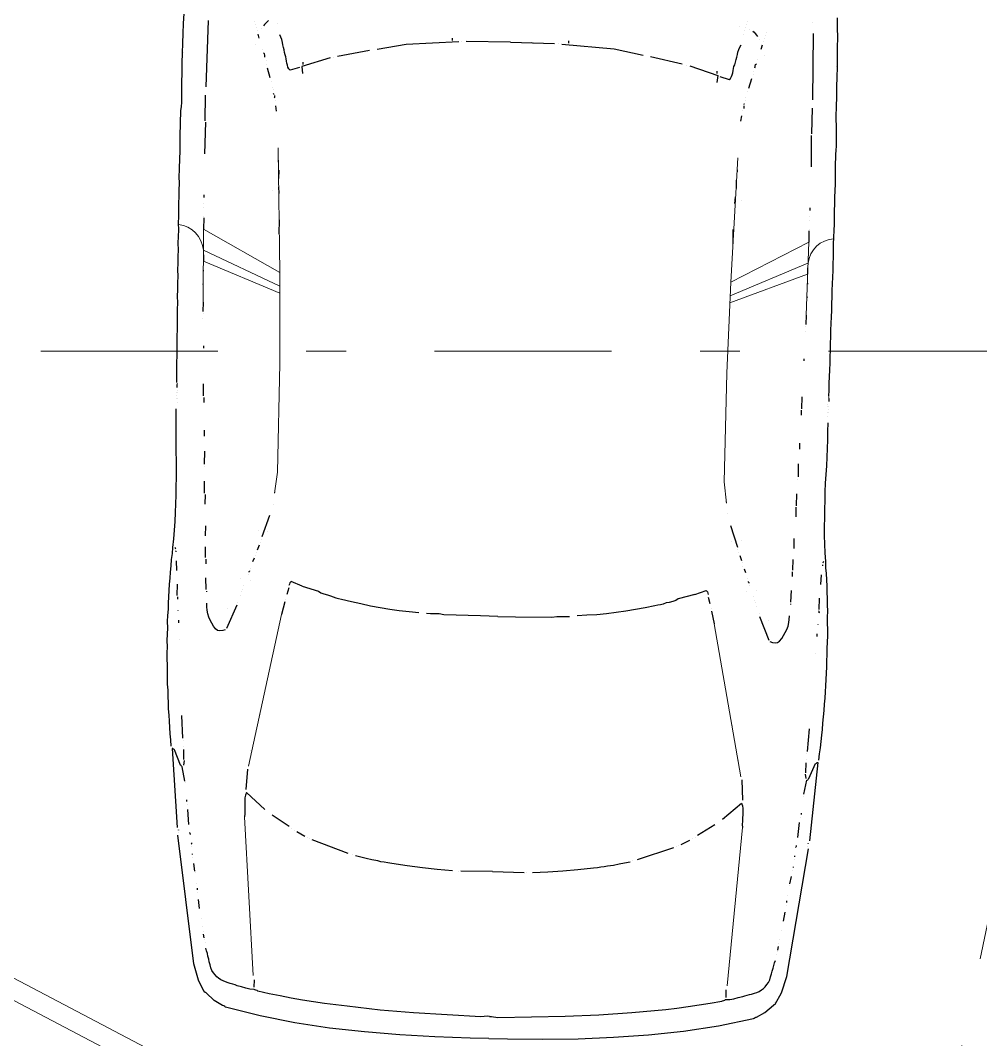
# Model space of a CAD drawing. Header units: metres. Extents: x -45 to 1930, y -347 to 488.
# Drawn here: x 31.739 to 34.151, y -28.241 to -25.68 of the extents above; entities that cross this region are included whole.
import ezdxf

# ---------------------------------------------------------------- set-up
doc = ezdxf.new("R2010")
doc.units = ezdxf.units.M
doc.linetypes.add('ČERCHOVANÁ', pattern=[25.4, 12.7, -6.35, 0, -6.35])
doc.layers.add('OSA', color=7, linetype='ČERCHOVANÁ')
doc.layers.add('srafy sklo', color=252, linetype='Continuous')

# ---------------------------------------------------------------- blocks, each defined once
blk = doc.blocks.new('BMW3-PUD')
at = {"lineweight": 0}
for p, q in [((2.5694, 0.7572), (2.3861, 0.7602)), ((2.3861, 0.7602), (2.4905, 0.5663)), ((2.4387, 0.7593), (2.5245, 0.5656)), ((2.4664, 0.7589), (2.5425, 0.5652)), ((3.3491, 0.5435), (3.7319, 0.6186)), ((3.8595, 0.6254), (4.2578, 0.5956)), ((3.3491, -0.5435), (3.7319, -0.6186)), ((2.3861, -0.7602), (2.4905, -0.5663)), ((2.4387, -0.7593), (2.5245, -0.5656)), ((2.4664, -0.7589), (2.5425, -0.5652)), ((3.8595, -0.6254), (4.2578, -0.5956)), ((2.5694, -0.7572), (2.3861, -0.7602))]:
    blk.add_line(p, q, dxfattribs=at)
for points in [[(2.7721, 0.8189), (2.7556, 0.8195), (2.7391, 0.8193), (2.7225, 0.8198), (2.7053, 0.8196), (2.6887, 0.8202), (2.6722, 0.82), (2.6557, 0.8205), (2.6392, 0.8203), (2.6226, 0.8209), (2.6054, 0.8207), (2.5889, 0.8212), (2.5724, 0.821), (2.5558, 0.8216), (2.5393, 0.8214), (2.522, 0.8219), (2.5055, 0.8217), (2.489, 0.8223), (2.4725, 0.8221), (2.4559, 0.8226), (2.4387, 0.8224), (2.4221, 0.823), (2.4056, 0.8228), (2.3891, 0.8226), (2.3718, 0.8232), (2.3553, 0.823), (2.3388, 0.8235), (2.3215, 0.8233), (2.305, 0.8231), (2.2885, 0.8236), (2.272, 0.8234), (2.2547, 0.824), (2.2382, 0.8238), (2.2276, 0.8237), (2.2171, 0.8236), (2.2059, 0.8234), (2.1954, 0.8233), (2.1848, 0.8232), (2.1743, 0.8238), (2.1638, 0.8237), (2.1533, 0.8243), (2.1428, 0.8242), (2.1315, 0.824), (2.121, 0.8239), (2.1105, 0.8238), (2.1, 0.8237), (2.0895, 0.8235), (2.079, 0.8226), (2.0685, 0.8218), (2.0437, 0.8222), (2.0189, 0.8227), (1.9942, 0.8224), (1.9694, 0.8228), (1.9446, 0.8225), (1.9198, 0.8222), (1.8951, 0.822), (1.8703, 0.8217), (1.8455, 0.8206), (1.8207, 0.8203)], [(1.9431, 0.8203), (1.9431, 0.8203)], [(2.8119, 0.8194), (2.8119, 0.8194)], [(3.686, 0.8133), (3.6702, 0.8146), (3.6552, 0.8167), (3.6394, 0.818), (3.6236, 0.8193), (3.6086, 0.8206), (3.5928, 0.8219), (3.577, 0.8225), (3.5612, 0.8238), (3.5455, 0.8244), (3.5304, 0.8257), (3.5146, 0.8263), (3.4989, 0.8268), (3.4831, 0.8274), (3.4673, 0.828), (3.4516, 0.8285), (3.4365, 0.8284), (3.4208, 0.8289), (3.405, 0.8287), (3.3892, 0.8285), (3.3734, 0.8291), (3.3577, 0.8289), (3.3419, 0.828), (3.3269, 0.8278), (3.3111, 0.8276), (3.2954, 0.8267), (3.2796, 0.8265), (3.2639, 0.8255), (3.2489, 0.8246), (3.2331, 0.8236), (3.2173, 0.8227), (3.2024, 0.821), (3.1866, 0.8201), (3.1648, 0.8183), (3.1431, 0.8166), (3.1213, 0.8156), (3.0988, 0.8153), (3.077, 0.815), (3.0552, 0.8148), (3.0334, 0.8153), (3.0117, 0.815), (2.9899, 0.8155), (2.9681, 0.816), (2.9463, 0.8172), (2.9246, 0.8177), (2.9028, 0.8182), (2.881, 0.8187), (2.86, 0.8185), (2.8382, 0.8189)], [(2.7751, 0.8182), (2.7781, 0.819), (2.7804, 0.819), (2.7826, 0.819), (2.7849, 0.8191)], [(2.7924, 0.8169), (2.7924, 0.8169)], [(2.7984, 0.8192), (2.7984, 0.8192)], [(2.7984, 0.8162), (2.7984, 0.8162)], [(2.8059, 0.8186), (2.8059, 0.8186)], [(2.8127, 0.8164), (2.8127, 0.8164)], [(2.8224, 0.8158), (2.8224, 0.8158)], [(3.1904, 0.8127), (3.1897, 0.8134), (3.1889, 0.8134), (3.1874, 0.8141), (3.1866, 0.8149)], [(3.195, 0.8119), (3.195, 0.8119), (3.1964, 0.812), (3.1972, 0.812), (3.1979, 0.812)], [(3.2446, 0.8088), (3.2205, 0.81)], [(3.3076, 0.8065), (3.2791, 0.8062)], [(3.3107, 0.8058), (3.3121, 0.8058), (3.3136, 0.8058), (3.3144, 0.8059), (3.3167, 0.8059)], [(3.3452, 0.804), (3.3452, 0.804), (3.346, 0.804), (3.346, 0.804), (3.346, 0.804)], [(3.3693, 0.802), (3.376, 0.8021)], [(3.4174, 0.7988), (3.4174, 0.7988)], [(3.7728, 0.7775), (3.7374, 0.7846), (3.7367, 0.7854), (3.7359, 0.7869), (3.7344, 0.7876), (3.7329, 0.7891), (3.6951, 0.8051), (3.6944, 0.8059), (3.6936, 0.8074), (3.6921, 0.8089), (3.692, 0.8111), (3.8897, 0.794)], [(3.6653, 0.7845), (3.6082, 0.7884)], [(3.6699, 0.7831), (3.6699, 0.7831)], [(3.6856, 0.7832), (3.6856, 0.7832)], [(3.7187, 0.7814), (3.6939, 0.7818)], [(3.7217, 0.7799), (3.7329, 0.7816)], [(3.7773, 0.7768), (3.7773, 0.7768)], [(3.8202, 0.7721), (3.8209, 0.7721), (3.8217, 0.7721), (3.8224, 0.7721), (3.8239, 0.7721)], [(3.8315, 0.77), (3.8315, 0.77)], [(3.8965, 0.791), (3.8965, 0.791), (3.8965, 0.791), (3.8958, 0.791), (3.8958, 0.791), (3.8958, 0.791), (3.8965, 0.791), (3.8965, 0.791), (3.8965, 0.791)], [(3.9033, 0.7896), (3.9033, 0.7896)], [(4.4034, 0), (4.4032, 0.0469), (4.4022, 0.1355), (4.3989, 0.2241), (4.3933, 0.3126), (4.3855, 0.4004), (4.374, 0.4881), (4.3586, 0.5758), (4.3388, 0.6634), (4.3373, 0.6649), (4.3358, 0.6671), (4.335, 0.6694), (4.335, 0.6709), (4.3227, 0.6917), (4.3037, 0.7125), (4.3029, 0.714), (4.3022, 0.7148), (4.3021, 0.7163), (4.3014, 0.717), (4.2727, 0.7325), (4.2312, 0.7447), (3.9093, 0.7919)], [(1.8327, 0.7574), (1.8327, 0.7574)], [(1.8612, 0.76), (2.0279, 0.762)], [(2.1135, 0.7622), (2.0489, 0.7622)], [(2.1173, 0.7608), (2.1961, 0.7617)], [(2.2997, 0.7614), (2.3065, 0.7615)], [(2.3223, 0.7617), (2.3223, 0.7617)], [(2.332, 0.7604), (2.332, 0.7604)], [(2.3538, 0.7606), (2.3538, 0.7606)], [(2.3576, 0.7599), (2.3861, 0.7602)], [(2.4499, 0.7587), (2.4664, 0.7589)], [(2.489, 0.7592), (2.489, 0.7592), (2.4905, 0.7592), (2.4912, 0.7592), (2.4912, 0.7592)], [(2.4987, 0.7586), (2.4987, 0.7586)], [(2.5228, 0.7589), (2.5228, 0.7589), (2.5243, 0.7589), (2.525, 0.7589), (2.525, 0.7589)], [(2.5694, 0.7572), (2.5926, 0.7574)], [(2.5987, 0.7553), (2.5987, 0.7553)], [(2.6114, 0.7577), (2.6114, 0.7577)], [(2.679, 0.754), (2.6805, 0.754), (2.6813, 0.754), (2.6828, 0.754), (2.6843, 0.754)], [(2.8044, 0.7517), (2.7744, 0.7521)], [(2.8082, 0.7503), (2.821, 0.7504)], [(2.8908, 0.7475), (2.9059, 0.7477)], [(2.9434, 0.7459), (2.9757, 0.7463)], [(2.9825, 0.7456), (2.9825, 0.7456)], [(3.0486, 0.7434), (3.0186, 0.7438)], [(3.8818, 0.7646), (3.8442, 0.7679)], [(3.9067, 0.7604), (3.9059, 0.7603), (3.9044, 0.7611), (3.9036, 0.7618), (3.9021, 0.7618)], [(3.9277, 0.7576), (3.9277, 0.7576), (3.9285, 0.7576), (3.93, 0.7576), (3.9307, 0.7577)], [(3.9382, 0.757), (3.9382, 0.757)], [(3.9555, 0.7549), (3.9555, 0.7549), (3.9563, 0.7549), (3.957, 0.755), (3.957, 0.755)], [(3.9653, 0.7528), (3.9653, 0.7528)], [(3.9984, 0.7472), (3.9796, 0.7507)], [(4.0029, 0.7458), (4.0029, 0.7458)], [(3.0523, 0.7419), (3.0764, 0.7422)], [(3.1312, 0.7391), (3.156, 0.7394)], [(3.2101, 0.7378), (3.1838, 0.7382)], [(3.2146, 0.7363), (3.2266, 0.7365)], [(3.2905, 0.7342), (3.2612, 0.7354)], [(3.295, 0.7335), (3.295, 0.7335), (3.2957, 0.7336), (3.2965, 0.7336), (3.2965, 0.7336)], [(3.391, 0.6844), (3.3931, 0.6904), (3.3938, 0.6972), (3.393, 0.7032), (3.3892, 0.7084), (3.3823, 0.7136), (3.3748, 0.718), (3.3672, 0.7224), (3.3597, 0.726), (3.3514, 0.729), (3.3423, 0.7304), (3.3341, 0.7317), (3.3251, 0.7316)], [(4.0285, 0.7423), (4.0285, 0.7423)], [(4.0413, 0.7402), (4.0428, 0.7402), (4.0435, 0.7402), (4.0451, 0.7402), (4.0458, 0.7402)], [(4.0526, 0.7396), (4.0526, 0.7396)], [(4.0924, 0.7333), (4.0699, 0.7368)], [(4.1165, 0.7291), (4.1165, 0.7291)], [(4.1376, 0.7248), (4.1376, 0.7248)], [(4.1489, 0.7227), (4.1489, 0.7227)], [(4.1654, 0.7207), (4.1564, 0.7221)], [(4.1699, 0.72), (4.1699, 0.72)], [(4.1775, 0.7178), (4.1775, 0.7178)], [(4.3475, 0), (4.3474, 0.005), (4.3495, 0.0215), (4.3462, 0.1056), (4.343, 0.1904), (4.3375, 0.2744), (4.3297, 0.3577), (4.3271, 0.3862), (4.3238, 0.4147), (4.3204, 0.4424), (4.3171, 0.4702), (4.3123, 0.4986), (4.3074, 0.5264), (4.3026, 0.5541), (4.297, 0.5826), (4.2955, 0.5848), (4.2947, 0.5878), (4.2939, 0.59), (4.2924, 0.5923), (4.2922, 0.6028), (4.2899, 0.6133), (4.2867, 0.6237), (4.2843, 0.635), (4.282, 0.6402), (4.2805, 0.6462), (4.2789, 0.6522), (4.2773, 0.6574), (4.275, 0.6641), (4.2727, 0.6701), (4.2703, 0.6761), (4.2665, 0.6821), (4.2627, 0.6865), (4.2581, 0.691), (4.2528, 0.6954), (4.2476, 0.6991), (4.2408, 0.702), (4.2332, 0.7042), (4.2257, 0.7064), (4.2189, 0.7078), (4.2114, 0.7099), (4.2046, 0.7114), (4.1978, 0.7135), (4.1918, 0.7157)], [(4.2969, 0.7155), (4.2969, 0.7155)], [(3.3282, 0.6566), (3.3872, 0.6813)], [(3.3369, 0.6807), (3.3369, 0.6807)], [(1.8604, 0.6436), (1.8604, 0.6436)], [(1.8679, 0.6414), (1.8679, 0.6414)], [(3.2622, 0.6475), (3.2622, 0.6475)], [(3.2886, 0.6434), (3.2886, 0.6434)], [(3.2945, 0.6457), (3.2945, 0.6457)], [(3.3043, 0.6488), (3.3043, 0.6488)], [(3.3207, 0.6558), (3.3207, 0.6558)], [(1.8585, 0.6083), (1.8615, 0.6113), (1.8645, 0.6143), (1.8682, 0.6181), (1.8719, 0.6204)], [(1.8755, 0.6385), (1.8755, 0.6385)], [(1.8786, 0.625), (1.8786, 0.625)], [(1.8845, 0.6364), (1.8845, 0.6364)], [(1.9033, 0.6306), (1.8928, 0.6334)], [(1.9182, 0.639), (1.9182, 0.639)], [(1.9305, 0.6211), (1.9305, 0.6211)], [(1.9508, 0.6154), (1.9478, 0.6161), (1.9456, 0.6161), (1.9425, 0.6168), (1.9403, 0.619)], [(3.2093, 0.6154), (3.219, 0.6193)], [(3.2347, 0.6247), (3.2347, 0.6247)], [(3.2415, 0.6263), (3.2422, 0.6263), (3.243, 0.627), (3.2437, 0.6278), (3.2452, 0.6278)], [(3.2512, 0.6294), (3.2512, 0.6294)], [(3.2655, 0.6236), (3.2655, 0.6236)], [(3.2781, 0.6395), (3.2781, 0.6395)], [(3.7319, 0.6186), (3.7319, 0.6186)], [(3.7394, 0.6209), (3.7911, 0.6238)], [(3.8398, 0.5749), (3.7987, 0.6217), (3.8047, 0.624), (3.8121, 0.6256), (3.8196, 0.6257), (3.8272, 0.6257), (3.8354, 0.6251), (3.8437, 0.6252), (3.852, 0.6246), (3.8595, 0.6254)], [(1.8347, 0.5937), (1.8347, 0.5937)], [(1.8422, 0.5923), (1.8422, 0.5923)], [(1.8498, 0.5909), (1.8498, 0.5909)], [(1.8556, 0.6007), (1.8556, 0.6007)], [(1.9591, 0.6125), (1.9591, 0.6125)], [(1.9681, 0.6111), (1.9681, 0.6111)], [(2.0021, 0.601), (1.978, 0.6082)], [(2.0111, 0.5981), (2.0111, 0.5981)], [(2.0269, 0.5945), (2.0269, 0.5945)], [(2.0322, 0.5931), (2.0322, 0.5931)], [(2.0435, 0.5902), (2.0435, 0.5902), (2.0427, 0.5909), (2.0412, 0.5917), (2.0412, 0.5917)], [(2.0465, 0.5895), (2.048, 0.5895), (2.0495, 0.5895), (2.051, 0.5895), (2.0533, 0.5896)], [(2.2845, 0.5893), (2.2845, 0.5893)], [(3.1016, 0.5788), (3.1555, 0.5975)], [(3.1388, 0.6063), (3.1388, 0.6063)], [(3.1622, 0.5983), (3.1622, 0.5983)], [(3.1689, 0.6006), (3.1689, 0.6006)], [(3.1764, 0.6037), (3.1891, 0.6084)], [(3.1951, 0.61), (3.1951, 0.61)], [(3.2033, 0.6123), (3.2033, 0.6123)], [(3.603, 0.5946), (3.603, 0.5946)], [(3.6922, 0.6129), (3.6922, 0.6129)], [(4.2683, 0.5927), (4.2871, 0.5929)], [(1.8477, 0.5743), (1.8477, 0.5743)], [(1.8573, 0.588), (1.8573, 0.588)], [(1.8664, 0.5851), (1.8664, 0.5851)], [(1.9744, 0.5278), (1.9816, 0.5512), (1.9786, 0.5549), (1.974, 0.5571), (1.9695, 0.5585), (1.9643, 0.56), (1.959, 0.5607), (1.9537, 0.5621), (1.9484, 0.5628), (1.9439, 0.565), (1.9379, 0.5664), (1.9311, 0.5678), (1.9251, 0.5693), (1.9183, 0.5707), (1.9123, 0.5721), (1.9055, 0.5743), (1.8995, 0.5765), (1.8934, 0.5794)], [(2.0593, 0.5874), (2.0593, 0.5874)], [(2.0856, 0.5832), (2.0721, 0.5853)], [(2.2081, 0.5764), (2.2096, 0.5764), (2.2103, 0.5764), (2.2118, 0.5764), (2.2133, 0.5765)], [(2.2268, 0.5766), (2.2268, 0.5766)], [(2.2336, 0.5745), (2.2547, 0.5747)], [(2.2922, 0.5721), (2.2757, 0.5734)], [(2.3936, 0.5703), (2.3583, 0.5699)], [(3.0724, 0.5709), (3.0724, 0.5709)], [(3.1421, 0.5823), (3.1421, 0.5823)], [(3.3176, 0.5363), (3.3491, 0.5435)], [(3.8811, 0.513), (3.8535, 0.5562)], [(1.949, 0.4517), (1.9722, 0.5225), (1.9895, 0.5205)], [(1.961, 0.5201), (1.9625, 0.5202), (1.964, 0.5202), (1.9647, 0.5202), (1.967, 0.5202)], [(3.2768, 0.4931), (3.266, 0.5214), (3.2675, 0.523), (3.2697, 0.5245), (3.2727, 0.5253), (3.2764, 0.5268)], [(3.2824, 0.5269), (3.2989, 0.5316)], [(3.3109, 0.5347), (3.3109, 0.5347)], [(3.2768, 0.4931), (3.2886, 0.4519), (3.2932, 0.4459), (3.2955, 0.4385), (3.2979, 0.4295), (3.2995, 0.422), (3.3026, 0.4145), (3.3042, 0.4078), (3.3057, 0.401), (3.3073, 0.3935), (3.3129, 0.3688), (3.3176, 0.3448), (3.3224, 0.3209), (3.3265, 0.2962), (3.3298, 0.2722), (3.3331, 0.2482), (3.3349, 0.2234), (3.3367, 0.1986)], [(3.8864, 0.5071), (3.8864, 0.5071)], [(3.8902, 0.4996), (3.8902, 0.4996)], [(3.9056, 0.4727), (3.8941, 0.4937)], [(3.9079, 0.4653), (3.9079, 0.4653)], [(1.9476, 0.4441), (1.9476, 0.4441)], [(3.9102, 0.46), (3.9102, 0.46)], [(3.9459, 0.3636), (3.9133, 0.4541)], [(1.9277, 0.353), (1.9447, 0.4328)], [(1.9018, 0.1297), (1.9108, 0.2612), (1.9249, 0.3342)], [(3.9491, 0.3516), (3.9491, 0.3516)], [(3.9836, 0.1005), (3.9817, 0.1388), (3.9782, 0.1763), (3.974, 0.2145), (3.969, 0.2535), (3.9674, 0.2633), (3.9658, 0.2722), (3.9649, 0.2805), (3.9626, 0.2887), (3.9609, 0.3037), (3.9577, 0.3179), (3.9546, 0.3314), (3.9514, 0.3449)], [(3.3424, 0), (3.3423, 0.044), (3.3412, 0.1356), (3.3395, 0.1476), (3.3394, 0.1589), (3.3393, 0.1694), (3.3391, 0.1799)], [(1.8926, 0.1461), (1.8941, 0.1461), (1.8956, 0.1462), (1.8964, 0.1462), (1.8986, 0.1462)], [(1.8992, 0), (1.9005, 0.1109)], [(1.9004, 0.1222), (1.9004, 0.1222)], [(3.9834, 0), (3.9846, 0.0795)], [(3.9853, 0.0855), (3.9853, 0.0855)], [(1.8987, 0.0535), (1.8987, 0.0535)], [(1.8988, 0.0588), (1.8988, 0.0588)], [(4.4034, 0), (4.4032, -0.0469), (4.4022, -0.1355), (4.3989, -0.2241), (4.3933, -0.3126), (4.3855, -0.4004), (4.374, -0.4881), (4.3586, -0.5758), (4.3388, -0.6634), (4.3373, -0.6649), (4.3358, -0.6671), (4.335, -0.6694), (4.335, -0.6709), (4.3227, -0.6917), (4.3037, -0.7125), (4.3029, -0.714), (4.3022, -0.7148), (4.3021, -0.7163), (4.3014, -0.717), (4.2727, -0.7325), (4.2312, -0.7447), (3.9093, -0.7919)], [(3.9834, 0), (3.9846, -0.0795)], [(1.8992, 0), (1.9005, -0.1109)], [(3.3424, 0), (3.3423, -0.044), (3.3412, -0.1356), (3.3395, -0.1476), (3.3394, -0.1589), (3.3393, -0.1694), (3.3391, -0.1799)], [(4.3475, 0), (4.3474, -0.005), (4.3495, -0.0215), (4.3462, -0.1056), (4.343, -0.1904), (4.3375, -0.2744), (4.3297, -0.3577), (4.3271, -0.3862), (4.3238, -0.4147), (4.3204, -0.4424), (4.3171, -0.4702), (4.3123, -0.4986), (4.3074, -0.5264), (4.3026, -0.5541), (4.297, -0.5826), (4.2955, -0.5848), (4.2947, -0.5878), (4.2939, -0.59), (4.2924, -0.5923), (4.2922, -0.6028), (4.2899, -0.6133), (4.2867, -0.6237), (4.2843, -0.635), (4.282, -0.6402), (4.2805, -0.6462), (4.2789, -0.6522), (4.2773, -0.6574), (4.275, -0.6641), (4.2727, -0.6701), (4.2703, -0.6761), (4.2665, -0.6821), (4.2627, -0.6865), (4.2581, -0.691), (4.2528, -0.6954), (4.2476, -0.6991), (4.2408, -0.702), (4.2332, -0.7042), (4.2257, -0.7064), (4.2189, -0.7078), (4.2114, -0.7099), (4.2046, -0.7114), (4.1978, -0.7135), (4.1918, -0.7157)], [(1.8987, -0.0535), (1.8987, -0.0535)], [(1.8988, -0.0588), (1.8988, -0.0588)], [(3.9836, -0.1005), (3.9817, -0.1388), (3.9782, -0.1763), (3.974, -0.2145), (3.969, -0.2535), (3.9674, -0.2633), (3.9658, -0.2722), (3.9649, -0.2805), (3.9626, -0.2887), (3.9609, -0.3037), (3.9577, -0.3179), (3.9546, -0.3314), (3.9514, -0.3449)], [(3.9853, -0.0855), (3.9853, -0.0855)], [(1.9004, -0.1222), (1.9004, -0.1222)], [(1.8926, -0.1461), (1.8941, -0.1461), (1.8956, -0.1462), (1.8964, -0.1462), (1.8986, -0.1462)], [(1.9018, -0.1297), (1.9108, -0.2612), (1.9249, -0.3342)], [(3.2768, -0.4931), (3.2886, -0.4519), (3.2932, -0.4459), (3.2955, -0.4385), (3.2979, -0.4295), (3.2995, -0.422), (3.3026, -0.4145), (3.3042, -0.4078), (3.3057, -0.401), (3.3073, -0.3935), (3.3129, -0.3688), (3.3176, -0.3448), (3.3224, -0.3209), (3.3265, -0.2962), (3.3298, -0.2722), (3.3331, -0.2482), (3.3349, -0.2234), (3.3367, -0.1986)], [(1.9277, -0.353), (1.9447, -0.4328)], [(3.9491, -0.3516), (3.9491, -0.3516)], [(3.9459, -0.3636), (3.9133, -0.4541)], [(1.9476, -0.4441), (1.9476, -0.4441)], [(1.949, -0.4517), (1.9722, -0.5225), (1.9895, -0.5205)], [(3.9102, -0.46), (3.9102, -0.46)], [(3.9056, -0.4727), (3.8941, -0.4937)], [(3.9079, -0.4653), (3.9079, -0.4653)], [(3.2768, -0.4931), (3.266, -0.5214), (3.2675, -0.523), (3.2697, -0.5245), (3.2727, -0.5253), (3.2764, -0.5268)], [(3.8864, -0.5071), (3.8864, -0.5071)], [(3.8902, -0.4996), (3.8902, -0.4996)], [(1.9744, -0.5278), (1.9816, -0.5512), (1.9786, -0.5549), (1.974, -0.5571), (1.9695, -0.5585), (1.9643, -0.56), (1.959, -0.5607), (1.9537, -0.5621), (1.9484, -0.5628), (1.9439, -0.565), (1.9379, -0.5664), (1.9311, -0.5678), (1.9251, -0.5693), (1.9183, -0.5707), (1.9123, -0.5721), (1.9055, -0.5743), (1.8995, -0.5765), (1.8934, -0.5794)], [(1.961, -0.5201), (1.9625, -0.5202), (1.964, -0.5202), (1.9647, -0.5202), (1.967, -0.5202)], [(3.2824, -0.5269), (3.2989, -0.5316)], [(3.3109, -0.5347), (3.3109, -0.5347)], [(3.3176, -0.5363), (3.3491, -0.5435)], [(3.8811, -0.513), (3.8535, -0.5562)], [(1.8664, -0.5851), (1.8664, -0.5851)], [(2.0593, -0.5874), (2.0593, -0.5874)], [(2.0856, -0.5832), (2.0721, -0.5853)], [(2.2081, -0.5764), (2.2096, -0.5764), (2.2103, -0.5764), (2.2118, -0.5764), (2.2133, -0.5765)], [(2.2268, -0.5766), (2.2268, -0.5766)], [(2.2336, -0.5745), (2.2547, -0.5747)], [(2.2922, -0.5721), (2.2757, -0.5734)], [(2.3936, -0.5703), (2.3583, -0.5699)], [(3.0724, -0.5709), (3.0724, -0.5709)], [(3.1016, -0.5788), (3.1555, -0.5975)], [(3.1421, -0.5823), (3.1421, -0.5823)], [(3.8398, -0.5749), (3.7987, -0.6217), (3.8047, -0.624), (3.8121, -0.6256), (3.8196, -0.6257), (3.8272, -0.6257), (3.8354, -0.6251), (3.8437, -0.6252), (3.852, -0.6246), (3.8595, -0.6254)], [(1.8585, -0.6083), (1.8615, -0.6113), (1.8645, -0.6143), (1.8682, -0.6181), (1.8719, -0.6204)], [(1.9591, -0.6125), (1.9591, -0.6125)], [(1.9681, -0.6111), (1.9681, -0.6111)], [(2.0021, -0.601), (1.978, -0.6082)], [(2.0111, -0.5981), (2.0111, -0.5981)], [(2.0269, -0.5945), (2.0269, -0.5945)], [(2.0322, -0.5931), (2.0322, -0.5931)], [(2.0435, -0.5902), (2.0435, -0.5902), (2.0427, -0.5909), (2.0412, -0.5917), (2.0412, -0.5917)], [(2.0465, -0.5895), (2.048, -0.5895), (2.0495, -0.5895), (2.051, -0.5895), (2.0533, -0.5896)], [(2.2845, -0.5893), (2.2845, -0.5893)], [(3.1388, -0.6063), (3.1388, -0.6063)], [(3.1622, -0.5983), (3.1622, -0.5983)], [(3.1689, -0.6006), (3.1689, -0.6006)], [(3.1764, -0.6037), (3.1891, -0.6084)], [(3.1951, -0.61), (3.1951, -0.61)], [(3.2033, -0.6123), (3.2033, -0.6123)], [(3.603, -0.5946), (3.603, -0.5946)], [(3.6922, -0.6129), (3.6922, -0.6129)], [(4.2683, -0.5927), (4.2871, -0.5929)], [(1.8755, -0.6385), (1.8755, -0.6385)], [(1.8786, -0.625), (1.8786, -0.625)], [(1.8845, -0.6364), (1.8845, -0.6364)], [(1.9033, -0.6306), (1.8928, -0.6334)], [(1.9182, -0.639), (1.9182, -0.639)], [(1.9305, -0.6211), (1.9305, -0.6211)], [(1.9508, -0.6154), (1.9478, -0.6161), (1.9456, -0.6161), (1.9425, -0.6168), (1.9403, -0.619)], [(3.2093, -0.6154), (3.219, -0.6193)], [(3.2347, -0.6247), (3.2347, -0.6247)], [(3.2415, -0.6263), (3.2422, -0.6263), (3.243, -0.627), (3.2437, -0.6278), (3.2452, -0.6278)], [(3.2512, -0.6294), (3.2512, -0.6294)], [(3.2655, -0.6236), (3.2655, -0.6236)], [(3.2781, -0.6395), (3.2781, -0.6395)], [(3.7319, -0.6186), (3.7319, -0.6186)], [(3.7394, -0.6209), (3.7911, -0.6238)], [(1.8604, -0.6436), (1.8604, -0.6436)], [(1.8679, -0.6414), (1.8679, -0.6414)], [(3.2622, -0.6475), (3.2622, -0.6475)], [(3.2886, -0.6434), (3.2886, -0.6434)], [(3.2945, -0.6457), (3.2945, -0.6457)], [(3.3043, -0.6488), (3.3043, -0.6488)], [(3.3207, -0.6558), (3.3207, -0.6558)], [(3.3282, -0.6566), (3.3872, -0.6813)], [(3.391, -0.6844), (3.3931, -0.6904), (3.3938, -0.6972), (3.393, -0.7032), (3.3892, -0.7084), (3.3823, -0.7136), (3.3748, -0.718), (3.3672, -0.7224), (3.3597, -0.726), (3.3514, -0.729), (3.3423, -0.7304), (3.3341, -0.7317), (3.3251, -0.7316)], [(3.3369, -0.6807), (3.3369, -0.6807)], [(4.2969, -0.7155), (4.2969, -0.7155)], [(3.0523, -0.7419), (3.0764, -0.7422)], [(3.1312, -0.7391), (3.156, -0.7394)], [(3.2101, -0.7378), (3.1838, -0.7382)], [(3.2146, -0.7363), (3.2266, -0.7365)], [(3.2905, -0.7342), (3.2612, -0.7354)], [(3.295, -0.7335), (3.295, -0.7335), (3.2957, -0.7336), (3.2965, -0.7336), (3.2965, -0.7336)], [(4.0285, -0.7423), (4.0285, -0.7423)], [(4.0413, -0.7402), (4.0428, -0.7402), (4.0435, -0.7402), (4.0451, -0.7402), (4.0458, -0.7402)], [(4.0526, -0.7396), (4.0526, -0.7396)], [(4.0924, -0.7333), (4.0699, -0.7368)], [(4.1165, -0.7291), (4.1165, -0.7291)], [(4.1376, -0.7248), (4.1376, -0.7248)], [(4.1489, -0.7227), (4.1489, -0.7227)], [(4.1654, -0.7207), (4.1564, -0.7221)], [(4.1699, -0.72), (4.1699, -0.72)], [(4.1775, -0.7178), (4.1775, -0.7178)], [(1.8612, -0.76), (2.0279, -0.762)], [(2.1135, -0.7622), (2.0489, -0.7622)], [(2.1173, -0.7608), (2.1961, -0.7617)], [(2.2997, -0.7614), (2.3065, -0.7615)], [(2.3223, -0.7617), (2.3223, -0.7617)], [(2.332, -0.7604), (2.332, -0.7604)], [(2.3538, -0.7606), (2.3538, -0.7606)], [(2.3576, -0.7599), (2.3861, -0.7602)], [(2.4499, -0.7587), (2.4664, -0.7589)], [(2.489, -0.7592), (2.489, -0.7592), (2.4905, -0.7592), (2.4912, -0.7592), (2.4912, -0.7592)], [(2.4987, -0.7586), (2.4987, -0.7586)], [(2.5228, -0.7589), (2.5228, -0.7589), (2.5243, -0.7589), (2.525, -0.7589), (2.525, -0.7589)], [(2.5694, -0.7572), (2.5926, -0.7574)], [(2.5987, -0.7553), (2.5987, -0.7553)], [(2.6114, -0.7577), (2.6114, -0.7577)], [(2.679, -0.754), (2.6805, -0.754), (2.6813, -0.754), (2.6828, -0.754), (2.6843, -0.754)], [(2.8044, -0.7517), (2.7744, -0.7521)], [(2.8082, -0.7503), (2.821, -0.7504)], [(2.8908, -0.7475), (2.9059, -0.7477)], [(2.9434, -0.7459), (2.9757, -0.7463)], [(2.9825, -0.7456), (2.9825, -0.7456)], [(3.0486, -0.7434), (3.0186, -0.7438)], [(3.8818, -0.7646), (3.8442, -0.7679)], [(3.9067, -0.7604), (3.9059, -0.7603), (3.9044, -0.7611), (3.9036, -0.7618), (3.9021, -0.7618)], [(3.9277, -0.7576), (3.9277, -0.7576), (3.9285, -0.7576), (3.93, -0.7576), (3.9307, -0.7577)], [(3.9382, -0.757), (3.9382, -0.757)], [(3.9555, -0.7549), (3.9555, -0.7549), (3.9563, -0.7549), (3.957, -0.755), (3.957, -0.755)], [(3.9653, -0.7528), (3.9653, -0.7528)], [(3.9984, -0.7472), (3.9796, -0.7507)], [(4.0029, -0.7458), (4.0029, -0.7458)], [(3.6653, -0.7845), (3.6082, -0.7884)], [(3.6699, -0.7831), (3.6699, -0.7831)], [(3.6856, -0.7832), (3.6856, -0.7832)], [(3.7728, -0.7775), (3.7374, -0.7846), (3.7367, -0.7854), (3.7359, -0.7869), (3.7344, -0.7876), (3.7329, -0.7891), (3.6951, -0.8051), (3.6944, -0.8059), (3.6936, -0.8074), (3.6921, -0.8089), (3.692, -0.8111), (3.8897, -0.794)], [(3.7187, -0.7814), (3.6939, -0.7818)], [(3.7217, -0.7799), (3.7329, -0.7816)], [(3.7773, -0.7768), (3.7773, -0.7768)], [(3.8202, -0.7721), (3.8209, -0.7721), (3.8217, -0.7721), (3.8224, -0.7721), (3.8239, -0.7721)], [(3.8315, -0.77), (3.8315, -0.77)], [(3.8965, -0.791), (3.8965, -0.791), (3.8965, -0.791), (3.8958, -0.791), (3.8958, -0.791), (3.8958, -0.791), (3.8965, -0.791), (3.8965, -0.791), (3.8965, -0.791)], [(3.9033, -0.7896), (3.9033, -0.7896)], [(2.7721, -0.8189), (2.7556, -0.8195), (2.7391, -0.8193), (2.7225, -0.8198), (2.7053, -0.8196), (2.6887, -0.8202), (2.6722, -0.82), (2.6557, -0.8205), (2.6392, -0.8203), (2.6226, -0.8209), (2.6054, -0.8207), (2.5889, -0.8212), (2.5724, -0.821), (2.5558, -0.8216), (2.5393, -0.8214), (2.522, -0.8219), (2.5055, -0.8217), (2.489, -0.8223), (2.4725, -0.8221), (2.4559, -0.8226), (2.4387, -0.8224), (2.4221, -0.823), (2.4056, -0.8228), (2.3891, -0.8226), (2.3718, -0.8232), (2.3553, -0.823), (2.3388, -0.8235), (2.3215, -0.8233), (2.305, -0.8231), (2.2885, -0.8236), (2.272, -0.8234), (2.2547, -0.824), (2.2382, -0.8238), (2.2276, -0.8237), (2.2171, -0.8236), (2.2059, -0.8234), (2.1954, -0.8233), (2.1848, -0.8232), (2.1743, -0.8238), (2.1638, -0.8237), (2.1533, -0.8243), (2.1428, -0.8242), (2.1315, -0.824), (2.121, -0.8239), (2.1105, -0.8238), (2.1, -0.8237), (2.0895, -0.8235), (2.079, -0.8226), (2.0685, -0.8218), (2.0437, -0.8222), (2.0189, -0.8227), (1.9942, -0.8224), (1.9694, -0.8228), (1.9446, -0.8225), (1.9198, -0.8222), (1.8951, -0.822), (1.8703, -0.8217), (1.8455, -0.8206)], [(2.7751, -0.8182), (2.7781, -0.819), (2.7804, -0.819), (2.7826, -0.819), (2.7849, -0.8191)], [(2.7924, -0.8169), (2.7924, -0.8169)], [(2.7984, -0.8162), (2.7984, -0.8162)], [(2.7984, -0.8192), (2.7984, -0.8192)], [(2.8059, -0.8186), (2.8059, -0.8186)], [(2.8127, -0.8164), (2.8127, -0.8164)], [(2.8224, -0.8158), (2.8224, -0.8158)], [(3.686, -0.8133), (3.6702, -0.8146), (3.6552, -0.8167), (3.6394, -0.818), (3.6236, -0.8193), (3.6086, -0.8206), (3.5928, -0.8219), (3.577, -0.8225), (3.5612, -0.8238), (3.5455, -0.8244), (3.5304, -0.8257), (3.5146, -0.8263), (3.4989, -0.8268), (3.4831, -0.8274), (3.4673, -0.828), (3.4516, -0.8285), (3.4365, -0.8284), (3.4208, -0.8289), (3.405, -0.8287), (3.3892, -0.8285), (3.3734, -0.8291), (3.3577, -0.8289), (3.3419, -0.828), (3.3269, -0.8278), (3.3111, -0.8276), (3.2954, -0.8267), (3.2796, -0.8265), (3.2639, -0.8255), (3.2489, -0.8246), (3.2331, -0.8236), (3.2173, -0.8227), (3.2024, -0.821), (3.1866, -0.8201), (3.1648, -0.8183), (3.1431, -0.8166), (3.1213, -0.8156), (3.0988, -0.8153), (3.077, -0.815), (3.0552, -0.8148), (3.0334, -0.8153), (3.0117, -0.815), (2.9899, -0.8155), (2.9681, -0.816), (2.9463, -0.8172), (2.9246, -0.8177), (2.9028, -0.8182), (2.881, -0.8187), (2.86, -0.8185), (2.8382, -0.8189)], [(3.1904, -0.8127), (3.1897, -0.8134), (3.1889, -0.8134), (3.1874, -0.8141), (3.1866, -0.8149)], [(3.195, -0.8119), (3.195, -0.8119), (3.1964, -0.812), (3.1972, -0.812), (3.1979, -0.812)], [(3.2446, -0.8088), (3.2205, -0.81)], [(3.3076, -0.8065), (3.2791, -0.8062)], [(3.3107, -0.8058), (3.3121, -0.8058), (3.3136, -0.8058), (3.3144, -0.8059), (3.3167, -0.8059)], [(3.3452, -0.804), (3.3452, -0.804), (3.346, -0.804), (3.346, -0.804), (3.346, -0.804)], [(3.3693, -0.802), (3.376, -0.8021)], [(3.4174, -0.7988), (3.4174, -0.7988)], [(1.9431, -0.8203), (1.9431, -0.8203)], [(2.8119, -0.8194), (2.8119, -0.8194)]]:
    blk.add_lwpolyline(points)
for points in [[(2.1773, 0.5775), (2.4905, 0.5663), (2.7189, 0.5615), (2.9922, 0.561), (3.0454, 0.5676), (3.0447, 0.5676), (3.0432, 0.5676), (3.0424, 0.5668), (3.0409, 0.5668)], [(2.1773, -0.5775), (2.4905, -0.5663), (2.7189, -0.5615), (2.9922, -0.561), (3.0454, -0.5676), (3.0447, -0.5676), (3.0432, -0.5676), (3.0424, -0.5668), (3.0409, -0.5668)]]:
    blk.add_lwpolyline(points, dxfattribs=at)
for centre, start, end in [((2.4455, 0.8293), 185.0865, 264.4197), ((2.4455, -0.8293), 95.5803, 174.9135)]:
    blk.add_arc(centre, 0.0702, start, end, dxfattribs=at)

msp = doc.modelspace()

# ---------------------------------------------------------------- linework, layer by layer
at = {"layer": 'OSA', "color": 253, "lineweight": 0, "ltscale": 0.035}
for p, q in [((35.250707, -22.762585), (33.900389, -29.232436)), ((27.834617, -26.511121), (41.774547, -26.511121))]:
    msp.add_line(p, q, dxfattribs=at)
at = {"layer": 'srafy sklo', "linetype": 'Continuous', "lineweight": 0}
msp.add_lwpolyline([(29.470321, -26.957283), (33.882598, -29.280037), (33.904921, -29.235297), (29.492644, -26.912543)], close=True, dxfattribs=at)

# ---------------------------------------------------------------- block references
at = {"linetype": 'Continuous', "lineweight": 0, "rotation": 268.7665193832505}
msp.add_blockref('BMW3-PUD', (33.010733, -23.83604), dxfattribs=at)

doc.saveas('drawing.dxf')
